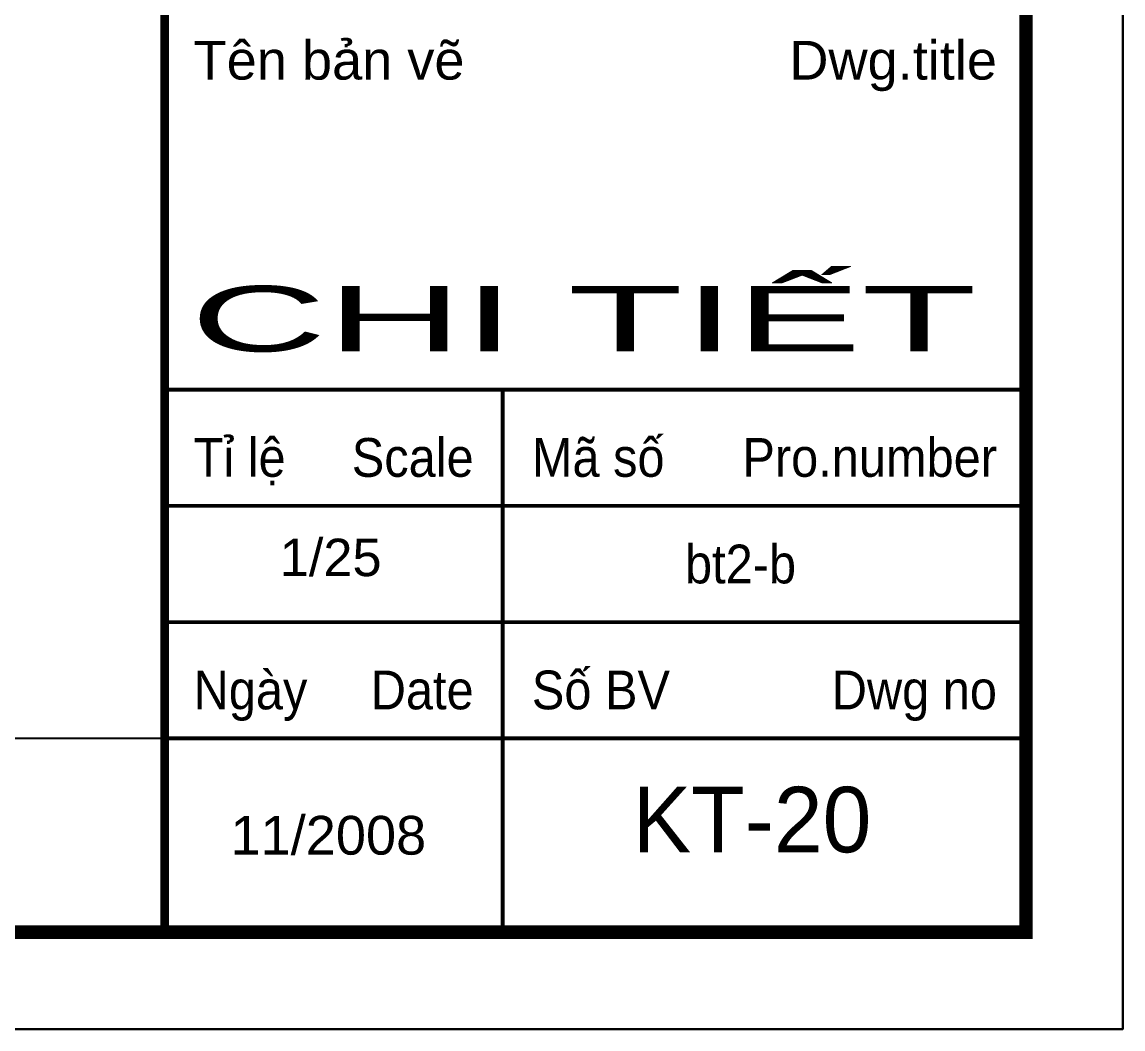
# Model space of a CAD drawing. Header units: millimetres. Extents: x -229618 to 2906, y -178063 to 96806.
# Drawn here: x -64890 to -63420, y -56426 to -55081 of the extents above; entities that cross this region are included whole.
import ezdxf
from ezdxf.enums import TextEntityAlignment as Align

# ---------------------------------------------------------------- set-up
doc = ezdxf.new("R2010")
doc.units = ezdxf.units.MM
doc.header["$LTSCALE"] = 200
doc.header["$MEASUREMENT"] = 0
doc.layers.get('DEFPOINTS').update_dxf_attribs({"linetype": 'CONTINUOUS'})
doc.layers.add('DIM', color=251, linetype='CONTINUOUS')
doc.layers.add('KHUNGTEN', color=7, linetype='CONTINUOUS')
doc.layers.add('in', color=203, linetype='CONTINUOUS', lineweight=5, plot=False)
doc.styles.add('Arial iso', font='vnarial_0.ttf')
doc.styles.add('TEXT1', font='Vhavan_0.ttf', dxfattribs={"height": 200})

# ---------------------------------------------------------------- blocks, each defined once
blk = doc.blocks.new('KhungA3')
at = {"layer": 'DEFPOINTS', "color": 8}
blk.add_lwpolyline([(-3.738, 3.813), (416.305, 3.813), (416.305, 300.813), (-3.738, 300.813)], close=True, dxfattribs=at)
at = {"layer": 'KHUNGTEN', "color": 4}
for points, const_width in [([(7.542, 8.987), (411.131, 8.987), (411.131, 295.639), (7.542, 295.639)], 0.724), ([(365.131, 295.639), (411.131, 295.639), (411.131, 8.987), (365.131, 8.987)], 0.466)]:
    blk.add_lwpolyline(points, close=True, dxfattribs=dict(at, const_width=const_width))
at = {"layer": 'KHUNGTEN', "color": 8, "const_width": 0.207}
for points in [[(365.131, 37.963), (411.131, 37.963)], [(383.19, 37.963), (383.19, 8.987)], [(365.131, 31.754), (411.131, 31.754)], [(365.131, 25.545), (411.131, 25.545)], [(365.131, 19.336), (411.131, 19.336)]]:
    blk.add_lwpolyline(points, dxfattribs=at)
at = {"layer": 'KHUNGTEN', "color": 8, "style": 'Arial iso'}
for s, width, p in [('Tªn b¶n vÏ', 1, (366.683, 54.521)), ('TØ lÖ', 0.9, (366.683, 33.306)), ('M· sè', 0.9, (384.743, 33.306)), ('bt2-b   ', 0.9, (392.92, 27.615)), ('Ngµy', 0.9, (366.683, 20.888)), ('Sè BV', 0.9, (384.743, 20.888))]:
    blk.add_text(s, height=2.0697, dxfattribs=dict(at, width=width)).set_placement(p)
for s, width, p in [('Dwg.title', 1, (409.579, 54.521)), ('Scale', 0.9, (381.638, 33.306)), ('Pro.number', 0.9, (409.579, 33.306)), ('Date', 0.9, (381.638, 20.888)), ('Dwg no', 0.9, (409.579, 20.888))]:
    blk.add_text(s, height=2.0697, dxfattribs=dict(at, width=width)).set_placement(p, align=Align.RIGHT)
at = {"layer": 'KHUNGTEN', "color": 7, "style": 'Arial iso'}
blk.add_text('11/2008', height=2.0697, dxfattribs=at).set_placement((373.877, 14.162), align=Align.MIDDLE_CENTER)

msp = doc.modelspace()

# ---------------------------------------------------------------- linework, layer by layer
at = {"layer": 'DIM'}
msp.add_lwpolyline([(-64699.5, -56037.8), (-73639.2, -56037.8), (-73639.2, -56296.2), (-64699.5, -56296.2)], close=True, dxfattribs=at)
at = {"layer": 'in'}
msp.add_lwpolyline([(-73921.2, -49000.5), (-63420.1, -49000.5), (-63420.1, -56425.5), (-73921.2, -56425.5)], close=True, dxfattribs=at)

# ---------------------------------------------------------------- block references
at = {"layer": 'KHUNGTEN'}
ref = msp.add_blockref('KhungA3', (-73827.8, -56520.9), dxfattribs=dict(at, xscale=25, yscale=25, zscale=25.00000000000008))
ref.add_attrib('TENBANVE', 'chi tiÕt', dxfattribs={"color": 1, "height": 87.5, "style": 'TEXT1', "width": 2.453845}).set_placement((-64665.3, -55520.9), (-63615.3, -55520.9), align=Align.FIT)
ref.add_attrib('SOBANVE', 'kt-20', dxfattribs={"color": 1, "height": 87.5, "style": 'TEXT1'}).set_placement((-63915.3, -56145.9), align=Align.MIDDLE_CENTER)
ref.add_attrib('TILE', '1/25', dxfattribs={"color": 1, "height": 50, "style": 'Arial iso'}).set_placement((-64477.8, -55795.9), align=Align.MIDDLE_CENTER)

doc.saveas('drawing.dxf')
